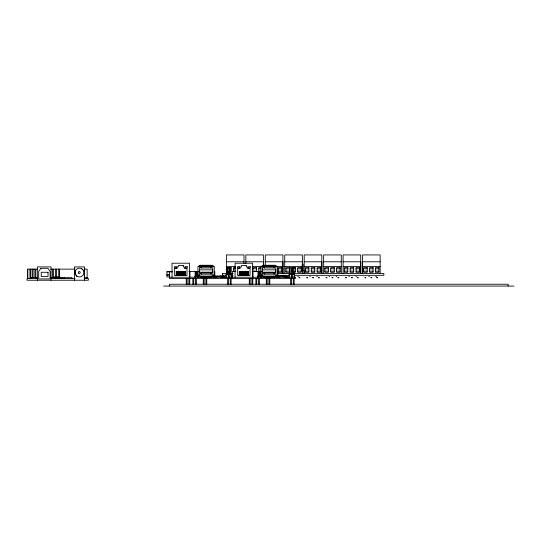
<?xml version="1.0" encoding="UTF-8"?>
<svg xmlns="http://www.w3.org/2000/svg" width="541" height="541" viewBox="0 0 541 541"><rect width="100%" height="100%" fill="white"/><g stroke="black" fill="none" stroke-linecap="round" stroke-linejoin="round"><path stroke-width="0.81" d="M226.78 275.322L222.554 275.322L222.588 273.469L233.13 273.469M222.554 275.322L222.588 273.469M74.78 271.704L74.962 270.493M75.571 270.385L75.145 273.732L77.207 276.404M213.458 276.066L211.457 276.417M276.498 276.066L275.213 276.417M226.388 261.79L244.079 261.79M245.844 261.79L263.528 261.79L263.528 265.685M265.293 261.79L282.977 261.79L282.977 273.469M284.742 261.79L302.433 261.79M304.198 261.79L321.881 261.79L321.881 273.469M323.646 261.79L341.337 261.79M343.102 261.79L360.786 261.79L360.786 273.469M380.161 261.79L362.477 261.79L362.477 273.469M200.745 265.611L199.095 265.611L198.743 266.544M211.457 265.611L213.107 265.611L213.458 266.544M263.068 265.611L262.135 265.611L261.783 266.544M275.213 265.611L276.147 265.611L276.498 266.544M226.388 266.463L235.653 266.463M252.579 266.463L261.844 266.463M276.241 266.463L282.977 266.463M284.742 266.463L302.433 266.463M304.198 266.463L321.881 266.463M323.646 266.463L341.337 266.463M343.102 266.463L360.786 266.463M362.477 266.463L380.161 266.463M199.446 266.544L197.925 266.544L197.925 275.484L199.446 275.484M212.755 266.544L214.277 266.544L214.277 275.484L212.755 275.484M262.48 266.544L260.965 266.544L260.965 275.484L262.48 275.484M275.795 266.544L277.317 266.544L277.317 275.484L275.795 275.484M235.572 267.633L233.441 267.633L233.441 271.136L235.572 271.136M260.911 267.633L258.781 267.633L258.781 271.136L260.911 271.136M227.558 268.803L229.688 268.803M233.441 268.803L235.572 268.803M252.897 268.803L256.448 268.803M258.781 268.803L260.911 268.803M278.23 268.803L281.78 268.803M285.912 268.803L289.462 268.803M291.795 268.803L295.345 268.803M297.685 268.803L301.236 268.803M305.361 268.803L308.911 268.803M311.251 268.803L314.801 268.803M317.134 268.803L320.685 268.803M324.816 268.803L328.367 268.803M330.7 268.803L334.25 268.803M336.59 268.803L340.14 268.803M344.265 268.803L347.816 268.803M350.155 268.803L353.706 268.803M356.039 268.803L359.589 268.803M363.647 268.803L367.197 268.803M369.53 268.803L373.08 268.803M375.413 268.803L378.964 268.803M37.282 269.134L27.679 269.134L27.679 278.48M50.658 269.134L74.895 269.134M199.446 269.844L212.755 269.844M262.48 269.844L275.795 269.844M301.973 270.689L304.056 270.689L304.056 273.469M227.558 271.136L229.688 271.136M278.23 271.136L281.78 271.136M285.912 271.136L289.462 271.136M291.795 271.136L295.345 271.136M297.685 271.136L301.236 271.136M305.361 271.136L308.911 271.136M311.251 271.136L314.801 271.136M317.134 271.136L320.685 271.136M324.816 271.136L328.367 271.136M330.7 271.136L334.25 271.136M336.59 271.136L340.14 271.136M344.265 271.136L347.816 271.136M350.155 271.136L353.706 271.136M356.039 271.136L359.589 271.136M363.647 271.136L367.197 271.136M369.53 271.136L373.08 271.136M375.413 271.136L378.964 271.136M172.349 271.393L169.428 271.393L169.428 278.399L295.508 278.399L295.508 277.235L169.428 277.235M188.856 271.393L198.682 271.393M235.788 271.393L232.468 271.393L232.468 278.399M252.126 271.393L261.242 271.393M176.217 271.494L176.833 271.494M177.441 271.494L178.05 271.494M178.665 271.494L179.274 271.494M179.882 271.494L180.498 271.494M181.107 271.494L181.715 271.494M182.331 271.494L182.939 271.494M183.548 271.494L184.156 271.494M184.772 271.494L185.38 271.494M239.257 271.494L239.873 271.494M240.481 271.494L241.09 271.494M241.705 271.494L242.314 271.494M242.923 271.494L243.531 271.494M244.147 271.494L244.755 271.494M245.364 271.494L245.979 271.494M246.588 271.494L247.196 271.494M247.812 271.494L248.42 271.494M172.694 271.555L166.926 271.555L166.926 276.938L169.401 276.938M74.408 271.704L75.091 271.704M84.45 271.704L83.99 270.493M166.926 271.846L172.694 271.846M199.446 272.184L212.755 272.184M262.48 272.184L275.795 272.184M277.695 273.469L383.873 273.469L383.873 275.322L294.345 275.322M166.926 274.896L169.401 274.896M166.926 275.017L169.401 275.017M231 275.322L233.036 275.322M277.459 275.322L289.496 275.322M220.16 275.951L220.647 276.295M283.193 275.951L283.761 276.066M195.139 276.066L198.466 276.066M213.654 276.066L215.284 276.066M257.611 276.066L262.338 276.066M276.688 276.066L278.324 276.066M216.9 276.295L220.992 276.295M223.548 276.295L224.082 276.295L224.075 277.235M279.94 276.295L284.025 276.295M286.581 276.295L287.122 276.295L287.109 277.235M197.479 276.444L198.655 276.444M200.745 276.417L198.743 276.066M260.519 276.444L261.695 276.444M263.068 276.417L261.783 276.066M297.787 276.505L298.463 276.505M309.702 276.505L310.378 276.505M316.708 276.505L317.384 276.505M329.09 276.505L329.767 276.505M336.096 276.505L336.773 276.505M348.803 276.505L349.479 276.505M355.809 276.505L356.492 276.505M368.773 276.505L369.449 276.505M375.779 276.505L376.462 276.505M216.819 276.647L216.062 276.647L216.089 277.235M224.075 276.647L224.272 277.235M277.79 276.647L278.108 277.235M279.102 276.647L279.744 276.647M287.109 276.647L287.312 277.235M195.01 276.762L195.714 276.762M214.953 276.762L215.737 276.762M223.406 276.762L224.075 276.762M258.05 276.762L258.747 276.762M277.993 276.762L278.777 276.762M53.951 276.958L57.887 276.958M214.818 277.114L216.251 277.114M221.621 277.114L222.642 277.235M223.453 277.141L226.212 277.235M277.851 277.114L279.284 277.114M284.661 277.114L285.682 277.235M286.493 277.141L289.252 277.235M30.729 277.425L37.275 277.425M51.645 277.425L57.035 277.425M59.76 277.425L60.173 277.425M298.909 277.438L299.964 277.438M306.591 277.438L307.64 277.438M312.522 277.438L313.57 277.438M318.365 277.438L319.413 277.438M326.04 277.438L327.095 277.438M331.971 277.438L333.026 277.438M337.814 277.438L338.862 277.438M345.496 277.438L346.544 277.438M351.427 277.438L352.475 277.438M357.263 277.438L358.318 277.438M364.871 277.438L365.919 277.438M370.801 277.438L371.856 277.438M376.644 277.438L377.692 277.438M50.536 277.661L71.953 277.661L71.953 278.48M299.18 277.912L299.687 277.912M306.862 277.912L307.369 277.912M312.793 277.912L313.3 277.912M318.635 277.912L319.143 277.912M326.311 277.912L326.818 277.912M332.248 277.912L332.756 277.912M338.084 277.912L338.592 277.912M345.767 277.912L346.274 277.912M351.697 277.912L352.205 277.912M357.533 277.912L358.047 277.912M365.141 277.912L365.648 277.912M371.072 277.912L371.579 277.912M376.915 277.912L377.422 277.912M60.092 278.067L54.837 278.067L54.837 278.48M55.737 278.243L57.082 278.243M59.584 278.243L60.869 278.48M37.376 278.48L27.05 278.48L27.05 280.231L88.359 280.231L88.359 278.48L84.126 278.48M50.536 278.48L75.091 278.48M163.585 286.067L513.95 286.067M81.867 268.863L82.746 269.621M508.114 286.067L508.114 284.241L169.428 284.241L169.428 286.067M380.161 273.469L380.161 254.933L362.551 254.933L362.551 273.469M360.712 273.469L360.712 254.933L343.102 254.933L343.102 273.469M341.337 273.469L341.263 254.933L323.646 254.933L323.646 273.469M321.807 273.469L321.807 254.933L304.198 254.933L304.198 273.469M303.129 270.689L303.129 264.204L302.203 264.204L302.203 270.689M302.433 273.469L302.358 254.933L284.742 254.933L284.742 273.469M294.588 277.235L294.588 274.429L288.989 274.429L288.989 277.235M294.169 274.429L294.169 277.235M294.162 278.399L294.162 284.241M293.783 274.429L293.783 267.423L292.593 267.423L292.593 274.429M293.29 278.399L293.29 284.241M292.208 274.429L292.208 277.235M291.788 274.429L291.788 277.235M291.538 278.399L291.538 284.241M291.369 274.429L291.369 277.235M290.984 274.429L290.984 267.423L289.793 267.423L289.793 274.429M290.659 278.399L290.659 284.241M289.408 274.429L289.408 277.235M286.771 277.235L286.771 276.066L279.284 276.066L279.284 277.235M286.493 277.235L286.466 275.951L285.858 275.951L285.858 277.235M284.661 276.066L284.661 277.235M284.025 276.066L284.025 277.235M282.902 273.469L282.902 254.933L265.293 254.933L265.293 265.685M279.94 276.066L279.94 277.235M278.96 277.235L278.96 276.647L278.662 277.235M278.845 276.647L278.845 277.235M278.777 276.647L278.777 277.235M278.324 277.235L278.324 275.951L276.688 275.951L276.688 277.235M277.993 276.647L277.993 277.235M277.858 271.393L277.851 277.235M276.498 274.814L276.498 277.235M275.68 269.844L275.68 272.184M275.213 265.962L275.213 265.259L263.068 265.259L263.068 265.962M275.213 276.066L275.213 276.938L263.068 276.938L263.068 276.066M274.044 266.781L274.044 267.951M274.044 273.002L274.044 274.165M269.803 278.399L269.803 284.241M268.931 278.399L268.931 284.241M267.18 278.399L267.18 284.241M266.3 278.399L266.3 284.241M264.238 266.781L264.238 267.951M264.238 273.002L264.238 274.165M263.453 265.043L263.453 254.933L245.844 254.933L245.844 263.359M262.601 269.844L262.601 272.184M261.783 274.814L261.783 277.235M261.695 277.235L261.695 276.248L260.519 276.248L260.519 277.235M260.83 271.393L260.83 276.066M260.377 271.393L260.377 276.066M259.788 271.393L259.788 276.066M259.403 278.399L259.403 284.241M259.261 271.393L259.261 276.066M258.747 277.235L258.747 276.647L258.05 276.647L258.05 277.235M258.679 271.393L258.679 276.066M258.53 278.399L258.53 284.241M258.199 276.066L258.199 271.393L258.158 277.235M256.779 278.399L256.779 284.241M255.9 278.399L255.9 284.241M253.019 271.393L253.019 277.235M252.789 278.399L252.789 284.241M252.613 277.235L252.613 263.217L235.071 263.217L235.071 277.235M251.917 278.399L251.917 284.241M250.165 278.399L250.165 284.241M249.286 278.399L249.286 284.241M248.42 275.484L248.42 271.393L247.812 271.393L247.812 275.484M247.196 275.484L247.196 271.393L246.588 271.393L246.588 275.484M245.979 275.484L245.979 271.393L245.364 271.393L245.364 275.484M244.755 275.484L244.755 271.393L244.147 271.393L244.147 275.484M244.005 263.359L244.005 254.933L226.388 254.933L226.388 273.469M243.531 275.484L243.531 271.393L242.923 271.393L242.923 275.484M242.314 275.484L242.314 271.393L241.705 271.393L241.705 275.484M241.09 275.484L241.09 271.393L240.481 271.393L240.481 275.484M239.873 275.484L239.873 271.393L239.257 271.393L239.257 275.484M231.555 277.235L231.555 274.429L225.949 274.429L225.949 277.235M231.129 274.429L231.129 277.235M231.122 278.399L231.122 284.241M230.743 274.429L230.743 267.423L229.553 267.423L229.553 274.429M230.25 278.399L230.25 284.241M229.168 274.429L229.168 277.235M228.748 274.429L228.748 277.235M228.498 278.399L228.498 284.241M228.329 274.429L228.329 277.235M227.944 274.429L227.944 267.423L226.753 267.423L226.753 274.429M227.619 278.399L227.619 284.241M226.368 274.429L226.368 277.235M223.731 277.235L223.731 276.066L216.251 276.066L216.251 277.235L216.204 276.647M223.453 277.235L223.426 275.951L222.818 275.951L222.818 277.235M221.621 276.066L221.621 277.235M220.992 276.066L220.992 277.235M216.9 276.066L216.9 277.235M215.92 277.235L215.92 276.647L215.622 277.235M215.805 276.647L215.805 277.235M215.737 276.647L215.737 277.235M215.284 277.235L215.284 275.951L213.654 275.951L213.654 277.235M215.068 277.235L214.872 276.647M214.953 276.647L214.953 277.235M214.818 271.393L214.818 276.397M213.458 274.814L213.458 277.235M212.64 269.844L212.64 272.184M212.173 265.962L212.173 265.259L200.028 265.259L200.028 265.962M212.173 276.066L212.173 276.938L200.028 276.938L200.028 276.066M211.004 266.781L211.004 267.951M211.004 273.002L211.004 274.165M206.763 278.399L206.763 284.241M205.891 278.399L205.891 284.241M204.14 278.399L204.14 284.241M203.26 278.399L203.26 284.241M201.198 266.781L201.198 267.951M201.198 273.002L201.198 274.165M199.561 269.844L199.561 272.184M198.743 274.814L198.743 277.235M198.655 277.235L198.655 276.248L197.479 276.248L197.479 277.235M197.79 271.393L197.79 276.066M197.337 271.393L197.337 276.066M196.755 271.393L196.755 276.066M196.363 278.399L196.363 284.241M196.227 271.393L196.227 276.066M195.639 271.393L195.639 276.066M195.714 277.235L195.714 276.647L195.01 276.647L195.01 277.235M195.49 278.399L195.49 284.241M195.159 271.393L195.118 276.397M193.739 278.399L193.739 284.241M192.86 278.399L192.86 284.241M189.979 271.393L189.979 277.235M189.749 278.399L189.749 284.241M189.573 277.235L189.573 263.217L172.031 263.217L172.031 277.235M188.877 278.399L188.877 284.241M187.125 278.399L187.125 284.241M186.246 278.399L186.246 284.241M185.38 275.484L185.38 271.393L184.772 271.393L184.772 275.484M184.156 275.484L184.156 271.393L183.548 271.393L183.548 275.484M182.939 275.484L182.939 271.393L182.331 271.393L182.331 275.484M181.715 275.484L181.715 271.393L181.107 271.393L181.107 275.484M180.498 275.484L180.498 271.393L179.882 271.393L179.882 275.484M179.274 275.484L179.274 271.393L178.665 271.393L178.665 275.484M178.05 275.484L178.05 271.393L177.441 271.393L177.441 275.484M176.833 275.484L176.833 271.393L176.217 271.393L176.217 275.484M87.209 278.48L87.209 277.661L84.524 277.661L84.524 278.48M87.128 278.48L87.128 269.134L84.328 269.134L84.328 277.702M84.45 280.231L84.45 266.916L74.408 266.916L74.408 280.231M64.244 277.661L64.244 278.48M62.161 277.661L62.161 278.48M60.092 278.48L60.037 277.195L56.568 277.195L56.568 278.243M59.517 269.134L59.517 277.425M58.759 269.134L58.78 277.425M56.846 277.661L56.846 278.48M56.494 269.134L56.494 277.425M55.608 269.134L55.608 277.425M53.444 269.134L53.444 277.425M52.504 269.134L52.504 277.425M51.043 280.231L51.043 266.916L37.376 266.916L37.376 280.231M51.003 277.661L51.003 278.48M35.828 269.134L35.814 278.48M34.888 269.134L34.888 277.425M33.075 269.134L33.075 277.425M32.088 269.134L32.19 278.48M30.249 269.134L30.208 278.48M30.134 269.134L30.134 278.48M27.753 269.134L27.753 278.48M40.859 268.295L38.688 271.447L38.688 278.919L50.13 278.919L50.13 271.447L47.865 268.295L40.859 268.295M183.277 265.557L178.327 265.557L178.327 266.956L177.09 266.956L177.09 268.471L174.615 268.471L174.615 275.484L186.99 275.484L186.99 268.471L184.515 268.471L184.515 266.956L183.277 266.956L183.277 265.557M246.317 265.557L241.367 265.557L241.367 266.956L240.123 266.956L240.123 268.471L237.648 268.471L237.648 275.484L250.03 275.484L250.03 268.471L247.555 268.471L247.555 266.956L246.317 266.956L246.317 265.557M212.755 265.962L199.446 265.962L199.446 276.066L212.755 276.066L212.755 265.962M275.795 265.962L262.48 265.962L262.48 276.066L275.795 276.066L275.795 265.962M176.217 266.72L174.364 266.72L174.364 267.89L176.217 267.89L176.217 266.72M187.24 266.72L185.38 266.72L185.38 267.89L187.24 267.89L187.24 266.72M211.592 266.781L200.61 266.781L200.61 267.951L211.592 267.951L211.592 266.781M239.257 266.72L237.404 266.72L237.404 267.89L239.257 267.89L239.257 266.72M250.28 266.72L248.42 266.72L248.42 267.89L250.28 267.89L250.28 266.72M274.625 266.781L263.65 266.781L263.65 267.951L274.625 267.951L274.625 266.781M231.108 267.633L227.558 267.633L227.558 272.306L231.108 272.306L231.108 267.633M256.448 267.633L252.897 267.633L252.897 271.136L256.448 271.136L256.448 267.633M281.78 267.633L278.23 267.633L278.23 272.306L281.78 272.306L281.78 267.633M289.462 267.633L285.912 267.633L285.912 272.306L289.462 272.306L289.462 267.633M295.345 267.633L291.795 267.633L291.795 272.306L295.345 272.306L295.345 267.633M301.236 267.633L297.685 267.633L297.685 272.306L301.236 272.306L301.236 267.633M308.911 267.633L305.361 267.633L305.361 272.306L308.911 272.306L308.911 267.633M314.801 267.633L311.251 267.633L311.251 272.306L314.801 272.306L314.801 267.633M320.685 267.633L317.134 267.633L317.134 272.306L320.685 272.306L320.685 267.633M328.367 267.633L324.816 267.633L324.816 272.306L328.367 272.306L328.367 267.633M334.25 267.633L330.7 267.633L330.7 272.306L334.25 272.306L334.25 267.633M340.14 267.633L336.59 267.633L336.59 272.306L340.14 272.306L340.14 267.633M347.816 267.633L344.265 267.633L344.265 272.306L347.816 272.306L347.816 267.633M353.706 267.633L350.155 267.633L350.155 272.306L353.706 272.306L353.706 267.633M359.589 267.633L356.039 267.633L356.039 272.306L359.589 272.306L359.589 267.633M367.197 267.633L363.647 267.633L363.647 272.306L367.197 272.306L367.197 267.633M373.08 267.633L369.53 267.633L369.53 272.306L373.08 272.306L373.08 267.633M378.964 267.633L375.413 267.633L375.413 272.306L378.964 272.306L378.964 267.633M48.034 272.279L41.231 272.279L41.231 276.478L48.034 276.478L48.034 272.279M211.592 273.002L200.61 273.002L200.61 274.165L211.592 274.165L211.592 273.002M274.625 273.002L263.65 273.002L263.65 274.165L274.625 274.165L274.625 273.002M176.833 275.159L176.217 275.159L176.833 275.166M178.05 275.159L177.441 275.159L178.05 275.166M179.274 275.159L178.665 275.159L179.274 275.166M180.498 275.159L179.882 275.159L180.498 275.166M181.715 275.159L181.107 275.159L181.715 275.166M182.939 275.159L182.331 275.159L182.939 275.166M184.156 275.159L183.548 275.159L184.156 275.166M185.38 275.159L184.772 275.159L185.38 275.166M239.873 275.159L239.257 275.159L239.873 275.166M241.09 275.159L240.481 275.159L241.09 275.166M242.314 275.159L241.705 275.159L242.314 275.166M243.531 275.159L242.923 275.159L243.531 275.166M244.755 275.159L244.147 275.159L244.755 275.166M245.979 275.159L245.364 275.159L245.979 275.166M247.196 275.159L246.588 275.159L247.196 275.166M248.42 275.159L247.812 275.159L248.42 275.166M76.984 276.275L76.105 275.518A4.436 4.436 0 0 1 78.161 268.316A4.436 4.436 0 0 1 83.814 273.219A4.436 4.436 0 0 1 76.984 276.275M78.783 273.266A0.933 0.933 0 0 0 80.21 272.502A0.933 0.933 0 0 0 78.83 271.65A0.933 0.933 0 0 0 78.783 273.266"/></g></svg>
